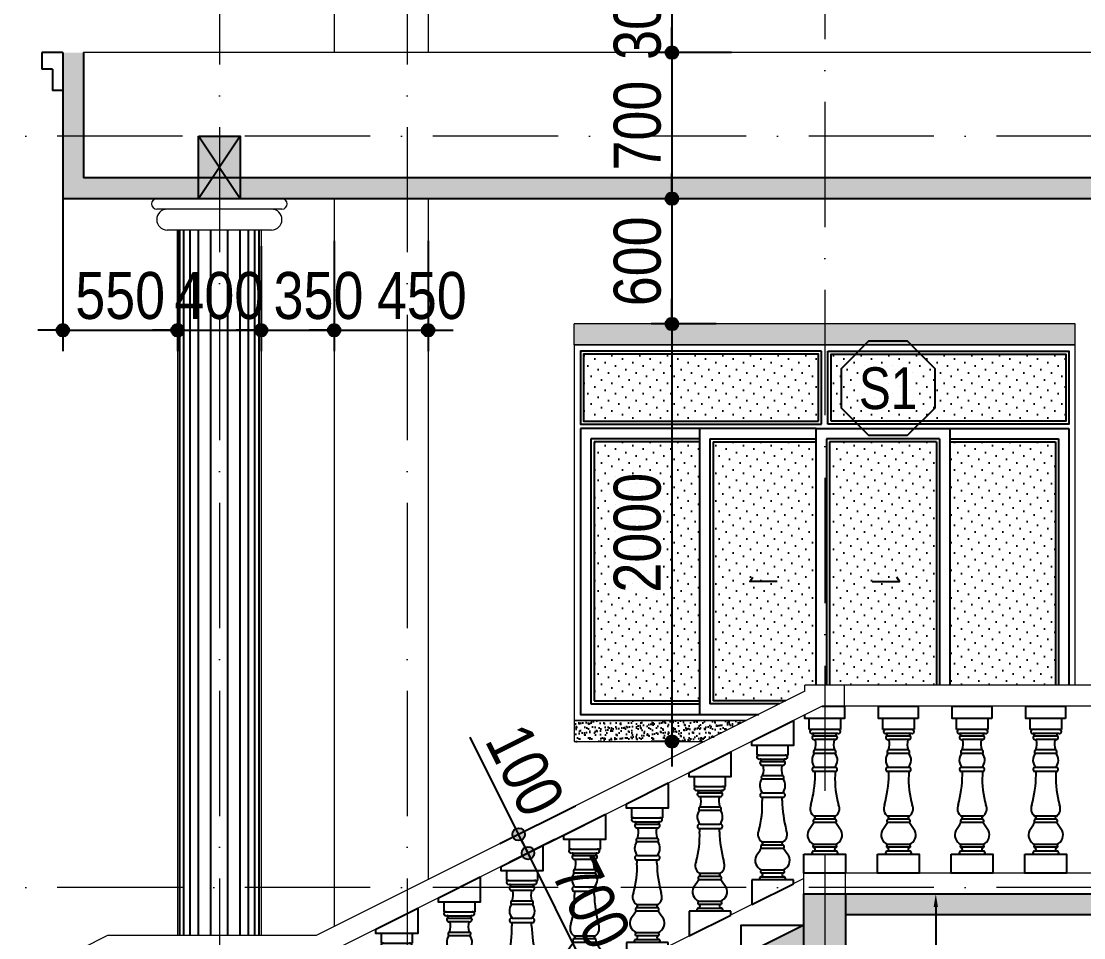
# Model space of a CAD drawing. Extents: x -1107188 to -523840, y 39692 to 514392.
# Drawn here: x -1056454 to -1051364, y 377457 to 381847 of the extents above; entities that cross this region are included whole.
import ezdxf
from ezdxf.enums import TextEntityAlignment as Align

# ---------------------------------------------------------------- set-up
doc = ezdxf.new("R2010")
doc.units = 0
doc.linetypes.add('ACAD_ISO10W100', pattern=[18, 12, -3, 0, -3])
doc.layers.get('DEFPOINTS').update_dxf_attribs({"linetype": 'CONTINUOUS'})
for name, color, linetype, lineweight in [('00-DAM-SAP', 6, 'CONTINUOUS', 30), ('NET-THAY', 2, 'CONTINUOUS', 13), ('TRUC', 24, 'CONTINUOUS', 0)]:
    doc.layers.add(name, color=color, linetype=linetype, lineweight=lineweight)
for name, color, linetype in [('DIM', 1, 'CONTINUOUS'), ('DOOR', 20, 'CONTINUOUS'), ('HACTH', 8, 'CONTINUOUS'), ('HATCH', 8, 'CONTINUOUS'), ('KINH 1', 142, 'CONTINUOUS'), ('TAGS', 60, 'CONTINUOUS'), ('TUONG', 131, 'CONTINUOUS')]:
    doc.layers.add(name, color=color, linetype=linetype)
doc.styles.add('HEL-CONDENSE', font='')
doc.styles.add('KICHTHUOC', font='', dxfattribs={"width": 0.8})
doc.styles.add('VNI-HELVE-CONDENSEN', font='')
doc.styles.get('HEL-CONDENSE').set_extended_font_data('VNI-Helve-Condense')
doc.styles.get('KICHTHUOC').set_extended_font_data('VNI-Helve-Condense')
doc.styles.get('VNI-HELVE-CONDENSEN').set_extended_font_data('VNI-Helve-Condense')
doc.dimstyles.new('D100', dxfattribs={"dimtxt": 225, "dimasz": 1.2, "dimexe": 100, "dimexo": 0, "dimgap": 50, "dimtad": 1, "dimdec": 0, "dimzin": 13, "dimdsep": 46, "dimtxsty": 'HEL-CONDENSE', "dimblk": 'D50', "dimcen": 0, "dimclrd": 1, "dimclre": 1, "dimclrt": 7, "dimadec": 0, "dimazin": 0, "dimtfac": 1, "dimtdec": 0, "dimtmove": 0, "dimatfit": 3, "dimldrblk": 'D50', "dimfxl": 1, "dimtolj": 1, "dimtzin": 13, "dimarcsym": 0})
doc.dimstyles.new('DIM 25', dxfattribs={"dimtxt": 2.5, "dimasz": 2.5, "dimexe": 1.25, "dimexo": 0.625, "dimtad": 1, "dimdec": 0, "dimtxsty": 'KICHTHUOC', "dimcen": 2.5, "dimclrd": 1, "dimclre": 1, "dimclrt": 2, "dimadec": 0, "dimazin": 0, "dimtfac": 1, "dimtdec": 0, "dimtix": 1, "dimtmove": 0, "dimatfit": 3, "dimfxl": 6, "dimfxlon": 1, "dimarcsym": 0})
pattern_1 = [(37.5, (-2381730.1, 169278.3), (-1.2000235, 36.7059928), [0, -28.956, 0, -32.385, 0, -30.95625]), (7.5, (-2381730.1, 169278.3), (33.7142462, 53.7618825), [0, -15.621, 0, -26.0985, 0, -10.00125]), (327.5, (-2381753.53, 169278.3), (59.3244278, 0.10778885), [0, -9.525, 0, -34.29, 0, -44.7675]), (317.5, (-2381753.53, 169278.3), (57.266734, 16.7196992), [0, -4.7625, 0, -22.479, 0, -25.7175])]

# ---------------------------------------------------------------- blocks, each defined once
blk = doc.blocks.new('A$C08941D2B')
at = {"layer": 'HATCH', "ltscale": 100}
for p, q in [((247.5, 635.4), (247.5, 589.7)), ((397.5, 589.7), (397.5, 635.4)), ((247.5, 589.7), (258.4, 589.7)), ((382.8, 589.7), (397.5, 589.7)), ((269.8, 388.3), (269.8, 388.3)), ((269.8, 388.3), (269.8, 388.3)), ((273, 388.3), (273, 372.3)), ((368.1, 372.3), (368.1, 388.3)), ((375.1, 388.3), (375.1, 388.3)), ((269.4, 36.4), (269.4, 39.9)), ((374.5, 36.4), (374.5, 39.9))]:
    blk.add_line(p, q, dxfattribs=at)
at = {"layer": 'HATCH'}
for p, q in [((258.4, 589.7), (382, 589.7)), ((260.1, 570.7), (382.3, 570.7)), ((264, 558.6), (380.9, 558.6)), ((269.3, 542.1), (367.9, 542.1)), ((271.9, 476), (373, 476)), ((275.1, 492.2), (369.8, 492.2)), ((275.2, 408.6), (369.7, 408.6)), ((269.8, 388.3), (375.1, 388.3)), ((368.1, 372.3), (368.1, 372.3)), ((270.2, 174.4), (373.7, 174.4)), ((270.2, 160.6), (373.7, 160.6)), ((268.6, 144.4), (375.3, 144.4)), ((268.2, 25.8), (265.9, 25.8)), ((265.9, 6.8), (268.2, 6.8)), ((268.2, 25.8), (375.7, 25.8)), ((268.2, 6.8), (375.7, 6.8)), ((269.4, 39.9), (374.5, 39.9)), ((375.7, 25.8), (378, 25.8)), ((378, 6.8), (375.7, 6.8)), ((222.5, -7.2), (222.5, -126.4)), ((422.5, -7.2), (222.5, -7.2)), ((222.5, -126.4), (422.5, -26.4)), ((261.2, -7.2), (261.2, -3.7)), ((382.7, -6.4), (382.7, -3.7)), ((422.5, -26.4), (422.5, -7.2))]:
    blk.add_line(p, q, dxfattribs=at)
for points in [[(422.5, 756.2), (422.5, 635.4), (222.5, 635.4), (222.5, 635.4), (222.5, 656.2)], [(222.5, 656.2), (422.5, 756.2)]]:
    blk.add_lwpolyline(points, dxfattribs=at)
at = {"layer": 'HATCH', "ltscale": 100}
for centre, radius, start, end in [((256.9, 580.2), 9.61, 81.0406, 278.9594), ((263.1, 564.7), 6.11, 279.0074, 98.571), ((381.9, 564.7), 6.11, 81.429, 260.9926), ((384.3, 580.2), 9.61, 261.0406, 98.9594), ((273.1, 552.4), 11, 145.745, 290.5576), ((200.8, 520), 79.3, 339.466, 16.1565), ((444.1, 520), 79.3, 163.8435, 200.534), ((371.8, 552.4), 11, 249.4424, 34.255), ((315.3, 444.3), 53.7, 143.8562, 221.7246), ((277.7, 483.2), 9.34, 106.5212, 231.3803), ((367.2, 483.2), 9.34, 308.6197, 73.4788), ((328.5, 444), 54.8, 320.1915, 35.7374), ((272.8, 398.3), 10.5, 76.6174, 253.4511), ((372.1, 398.3), 10.5, 286.5489, 103.3826), ((-174.5, 351.6), 448, 344.1763, 2.6502), ((1019.5, 391.7), 651.6, 181.7044, 194.4187), ((295.8, 210.4), 43.7, 154.1526, 235.6868), ((349.1, 210.4), 43.7, 304.3132, 25.8474), ((277.6, 151.7), 11.6, 129.8623, 218.7004), ((269.3, 167.5), 6.96, 277.5837, 82.4163), ((374.6, 167.5), 6.96, 97.5837, 262.4163), ((366.3, 151.7), 11.6, 321.2996, 50.1377), ((288.8, 85.8), 49.9, 154.7328, 247.0863), ((-183.7, 419.1), 529.2, 323.871, 328.7313), ((355.1, 85.8), 49.9, 292.9137, 25.2672), ((827.6, 419.1), 529.2, 211.2687, 216.129), ((270.9, 30), 6.52, 103.4923, 219.7811), ((373, 30), 6.52, 320.2189, 76.5077)]:
    blk.add_arc(centre, radius, start, end, dxfattribs=at)
at = {"layer": 'HATCH'}
for centre, radius, start, end in [((267.1, 0), 6.92, 99.626, 212.1586), ((265.2, 16.3), 9.96, 287.2612, 72.7388), ((378.7, 16.3), 9.96, 107.2612, 252.7388), ((376.9, 0), 6.92, 327.8414, 80.374)]:
    blk.add_arc(centre, radius, start, end, dxfattribs=at)
blk = doc.blocks.new('A$C316E34DD')
at = {"layer": 'HATCH', "ltscale": 100}
for p, q in [((-1700, -1131), (-1700, -600)), ((-200, -600), (-200, -1131)), ((-1553, -1131), (-1700, -1131)), ((-326, -1321), (-1548, -1321)), ((-310, -1131), (-1545, -1131)), ((-366, -1442), (-1534, -1442)), ((-200, -1131), (-310, -1131)), ((-418, -1607), (-1405, -1607)), ((-445, -2268), (-1455, -2268)), ((-476, -2106), (-1424, -2106)), ((-1477, -3145), (-1477, -3145)), ((-1407, -3305), (-1407, -3145)), ((-456, -3145), (-456, -3305)), ((-423, -3145), (-423, -3145)), ((-423, -3145), (-423, -3145)), ((-1950, -7509), (-1950, -7100)), ((-1950, -7100), (50, -7100)), ((-1553, -7092), (-1553, -7065)), ((-1483, -6769), (-1506, -6769)), ((-1506, -6960), (-1483, -6960)), ((-407, -6769), (-1483, -6769)), ((-408, -6960), (-1483, -6960)), ((-1471, -6664), (-1471, -6629)), ((-419, -6629), (-1471, -6629)), ((-419, -6664), (-419, -6629)), ((-407, -6769), (-384, -6769)), ((-384, -6960), (-407, -6960)), ((-337, -7100), (-337, -7065)), ((50, -7100), (50, -8000))]:
    blk.add_line(p, q, dxfattribs=at)
at = {"layer": 'HATCH'}
for p, q in [((-477, -2942), (-1423, -2942)), ((-423, -3145), (-1477, -3145)), ((-1407, -3305), (-1407, -3305)), ((-411, -5584), (-1479, -5584)), ((-428, -5284), (-1462, -5284)), ((-428, -5422), (-1462, -5422))]:
    blk.add_line(p, q, dxfattribs=at)
at = {"layer": 'HATCH', "ltscale": 100}
for points in [[(0, -600), (-1900, -600), (-1900, 0), (0, 0)], [(-1950, -7100), (50, -7100), (50, -8000), (-1950, -8000)]]:
    blk.add_lwpolyline(points, close=True, dxfattribs=at)
for centre, radius, start, end in [((-1568, -1226), 96.1, 81.0406, 278.9594), ((-1443, -1504), 110, 145.745, 290.5576), ((-1544, -1381), 61.1, 279.0074, 98.571), ((-457, -1504), 110, 249.4424, 34.255), ((-356, -1381), 61.1, 81.429, 260.9926), ((-295, -1226), 96.1, 261.0406, 98.9594), ((-2166, -1828), 793, 339.466, 16.1565), ((266, -1828), 793, 163.8435, 200.534), ((-1011, -2588), 548, 144.2626, 219.8085), ((-1397, -2195), 93.4, 106.5212, 231.3803), ((-878, -2585), 537, 318.2754, 36.1438), ((-503, -2195), 93.4, 308.6197, 73.4788), ((-1447, -3044), 105, 76.6174, 253.4511), ((-453, -3044), 105, 286.5489, 103.3826), ((-7920, -3111), 6516, 345.5813, 358.2956), ((4019, -3512), 4480, 177.3498, 195.8237), ((-1216, -4924), 437, 154.1526, 235.6868), ((-684, -4924), 437, 304.3132, 25.8474), ((-6002, -2837), 5292, 323.871, 328.7313), ((-1388, -5511), 116, 129.8623, 218.7004), ((-1472, -5353), 69.6, 277.5837, 82.4163), ((-418, -5353), 69.6, 97.5837, 262.4163), ((-502, -5511), 116, 321.2996, 50.1377), ((4112, -2837), 5292, 211.2687, 216.129), ((-1276, -6170), 499, 154.7328, 247.0863), ((-614, -6170), 499, 292.9137, 25.2672), ((-1494, -7028), 69.2, 99.626, 212.1586), ((-1455, -6728), 65.2, 103.4923, 219.7811), ((-1512, -6865), 99.6, 287.2612, 72.7388), ((-378, -6865), 99.6, 107.2612, 252.7388), ((-435, -6728), 65.2, 320.2189, 76.5077), ((-396, -7028), 69.2, 327.8414, 80.374)]:
    blk.add_arc(centre, radius, start, end, dxfattribs=at)
blk = doc.blocks.new('KH-CUADI')
at = {"layer": 'TAGS'}
blk.add_lwpolyline([(-124.3, 300), (-300, 124.3), (-300, -124.3), (-124.3, -300), (124.3, -300), (300, -124.3), (300, 124.3), (124.3, 300)], close=True, dxfattribs=at)
at = {"layer": 'TAGS', "style": 'VNI-HELVE-CONDENSEN'}
blk.add_attdef('D', text='', height=300, dxfattribs=at).set_placement((0, 0), align=Align.MIDDLE)
blk = doc.blocks.new('D50')
at = {"layer": 'DIM'}
blk.add_hatch(color=256, dxfattribs=at).paths.add_polyline_path([(25, 0, 1), (-25, 0, 1)])
blk.add_line((25, 0), (100, 0), dxfattribs=at)
blk.add_circle((0, 0), 25, dxfattribs=at)
blk = doc.blocks.new('*D1161')
at = {"layer": 'DEFPOINTS', "color": 0, "linetype": 'Continuous', "transparency": 16777216}
for p in [(-1053051, 381997.3), (-1053336.9, 381697.3), (-1053051, 381697.3)]:
    blk.add_point(p, dxfattribs=at)
at = {"layer": 'DIM', "color": 1, "linetype": 'Continuous', "lineweight": -2, "transparency": 16777216}
for p, q in [((-1053051, 381997.3), (-1053436.9, 381997.3)), ((-1053336.9, 381996.1), (-1053336.9, 381698.5)), ((-1053051, 381697.3), (-1053436.9, 381697.3))]:
    blk.add_line(p, q, dxfattribs=at)
at = {"layer": 'DIM', "color": 1, "linetype": 'Continuous', "lineweight": -2, "transparency": 16777216, "xscale": 1.199999999999999, "yscale": 1.199999999999999, "zscale": 1.199999999999999}
for p, rotation in [((-1053336.9, 381997.3), 90), ((-1053336.9, 381697.3), 270)]:
    blk.add_blockref('D50', p, dxfattribs=dict(at, rotation=rotation))
at = {"layer": 'DIM', "color": 7, "linetype": 'Continuous', "transparency": 16777216, "insert": (-1053501.8, 381877.3), "char_height": 225, "attachment_point": 5, "rotation": 90, "style": 'HEL-CONDENSE'}
blk.add_mtext('\\A1;300', dxfattribs=at)
blk = doc.blocks.new('*D1093')
at = {"layer": 'DEFPOINTS', "color": 0, "linetype": 'Continuous', "transparency": 16777216}
for p in [(-1053051, 381697.3), (-1053336.9, 380997.3), (-1053051, 380997.3)]:
    blk.add_point(p, dxfattribs=at)
at = {"layer": 'DIM', "color": 1, "linetype": 'Continuous', "lineweight": -2, "transparency": 16777216}
for p, q in [((-1053051, 381697.3), (-1053436.9, 381697.3)), ((-1053336.9, 381696.1), (-1053336.9, 380998.5)), ((-1053051, 380997.3), (-1053436.9, 380997.3))]:
    blk.add_line(p, q, dxfattribs=at)
at = {"layer": 'DIM', "color": 1, "linetype": 'Continuous', "lineweight": -2, "transparency": 16777216, "xscale": 1.199999999999999, "yscale": 1.199999999999999, "zscale": 1.199999999999999}
for p, rotation in [((-1053336.9, 381697.3), 90), ((-1053336.9, 380997.3), 270)]:
    blk.add_blockref('D50', p, dxfattribs=dict(at, rotation=rotation))
at = {"layer": 'DIM', "color": 7, "linetype": 'Continuous', "transparency": 16777216, "insert": (-1053501.8, 381347.3), "char_height": 225, "attachment_point": 5, "rotation": 90, "style": 'HEL-CONDENSE'}
blk.add_mtext('\\A1;700', dxfattribs=at)
blk = doc.blocks.new('*D1094')
at = {"layer": 'DEFPOINTS', "color": 0, "linetype": 'Continuous', "transparency": 16777216}
for p in [(-1053051, 380997.3), (-1053336.9, 380397.3), (-1053125.2, 380397.3)]:
    blk.add_point(p, dxfattribs=at)
at = {"layer": 'DIM', "color": 1, "linetype": 'Continuous', "lineweight": -2, "transparency": 16777216}
for p, q in [((-1053051, 380997.3), (-1053436.9, 380997.3)), ((-1053336.9, 380996.1), (-1053336.9, 380398.5)), ((-1053125.2, 380397.3), (-1053436.9, 380397.3))]:
    blk.add_line(p, q, dxfattribs=at)
at = {"layer": 'DIM', "color": 1, "linetype": 'Continuous', "lineweight": -2, "transparency": 16777216, "xscale": 1.199999999999999, "yscale": 1.199999999999999, "zscale": 1.199999999999999}
for p, rotation in [((-1053336.9, 380997.3), 90), ((-1053336.9, 380397.3), 270)]:
    blk.add_blockref('D50', p, dxfattribs=dict(at, rotation=rotation))
at = {"layer": 'DIM', "color": 7, "linetype": 'Continuous', "transparency": 16777216, "insert": (-1053501.8, 380697.3), "char_height": 225, "attachment_point": 5, "rotation": 90, "style": 'HEL-CONDENSE'}
blk.add_mtext('\\A1;600', dxfattribs=at)
blk = doc.blocks.new('*D1095')
at = {"layer": 'DEFPOINTS', "color": 0, "linetype": 'Continuous', "transparency": 16777216}
for p in [(-1053125.2, 380397.3), (-1053336.9, 378397.3), (-1053270, 378397.3)]:
    blk.add_point(p, dxfattribs=at)
at = {"layer": 'DIM', "color": 1, "linetype": 'Continuous', "lineweight": -2, "transparency": 16777216}
for p, q in [((-1053125.2, 380397.3), (-1053436.9, 380397.3)), ((-1053336.9, 380396.1), (-1053336.9, 378398.5)), ((-1053270, 378397.3), (-1053436.9, 378397.3))]:
    blk.add_line(p, q, dxfattribs=at)
at = {"layer": 'DIM', "color": 1, "linetype": 'Continuous', "lineweight": -2, "transparency": 16777216, "xscale": 1.199999999999999, "yscale": 1.199999999999999, "zscale": 1.199999999999999}
for p, rotation in [((-1053336.9, 380397.3), 90), ((-1053336.9, 378397.3), 270)]:
    blk.add_blockref('D50', p, dxfattribs=dict(at, rotation=rotation))
at = {"layer": 'DIM', "color": 7, "linetype": 'Continuous', "transparency": 16777216, "insert": (-1053501.8, 379397.3), "char_height": 225, "attachment_point": 5, "rotation": 90, "style": 'HEL-CONDENSE'}
blk.add_mtext('\\A1;2000', dxfattribs=at)
blk = doc.blocks.new('*D1258')
at = {"layer": 'DEFPOINTS', "color": 0, "linetype": 'Continuous', "transparency": 16777216}
for p in [(-1056254.9, 380997.3), (-1055704.9, 380847.3), (-1055704.9, 380367.3)]:
    blk.add_point(p, dxfattribs=at)
at = {"layer": 'DIM', "color": 1, "linetype": 'Continuous', "lineweight": -2, "transparency": 16777216}
for p, q in [((-1056254.9, 380997.3), (-1056254.9, 380267.3)), ((-1055704.9, 380847.3), (-1055704.9, 380267.3)), ((-1056253.7, 380367.3), (-1055706.1, 380367.3))]:
    blk.add_line(p, q, dxfattribs=at)
at = {"layer": 'DIM', "color": 1, "linetype": 'Continuous', "lineweight": -2, "transparency": 16777216, "xscale": 1.199999999999999, "yscale": 1.199999999999999, "zscale": 1.199999999999999, "rotation": 180}
blk.add_blockref('D50', (-1056254.9, 380367.3), dxfattribs=at)
at = {"layer": 'DIM', "color": 1, "linetype": 'Continuous', "lineweight": -2, "transparency": 16777216, "xscale": 1.199999999999999, "yscale": 1.199999999999999, "zscale": 1.199999999999999}
blk.add_blockref('D50', (-1055704.9, 380367.3), dxfattribs=at)
at = {"layer": 'DIM', "color": 7, "linetype": 'Continuous', "transparency": 16777216, "insert": (-1055979.9, 380532.2), "char_height": 225, "attachment_point": 5, "style": 'HEL-CONDENSE'}
blk.add_mtext('\\A1;550', dxfattribs=at)
blk = doc.blocks.new('*D1318')
at = {"layer": 'DEFPOINTS', "color": 0, "linetype": 'Continuous', "transparency": 16777216}
for p in [(-1055704.9, 380770), (-1055304.9, 380770), (-1055304.9, 380367.3)]:
    blk.add_point(p, dxfattribs=at)
at = {"layer": 'DIM', "color": 1, "linetype": 'Continuous', "lineweight": -2, "transparency": 16777216}
for p, q in [((-1055704.9, 380770), (-1055704.9, 380267.3)), ((-1055304.9, 380770), (-1055304.9, 380267.3)), ((-1055703.7, 380367.3), (-1055306.1, 380367.3))]:
    blk.add_line(p, q, dxfattribs=at)
at = {"layer": 'DIM', "color": 1, "linetype": 'Continuous', "lineweight": -2, "transparency": 16777216, "xscale": 1.199999999999999, "yscale": 1.199999999999999, "zscale": 1.199999999999999, "rotation": 180}
blk.add_blockref('D50', (-1055704.9, 380367.3), dxfattribs=at)
at = {"layer": 'DIM', "color": 1, "linetype": 'Continuous', "lineweight": -2, "transparency": 16777216, "xscale": 1.199999999999999, "yscale": 1.199999999999999, "zscale": 1.199999999999999}
blk.add_blockref('D50', (-1055304.9, 380367.3), dxfattribs=at)
at = {"layer": 'DIM', "color": 7, "linetype": 'Continuous', "transparency": 16777216, "insert": (-1055504.9, 380532.2), "char_height": 225, "attachment_point": 5, "style": 'HEL-CONDENSE'}
blk.add_mtext('\\A1;400', dxfattribs=at)
blk = doc.blocks.new('*D1319')
at = {"layer": 'DEFPOINTS', "color": 0, "linetype": 'Continuous', "transparency": 16777216}
for p in [(-1055304.9, 380770), (-1054954.9, 380770), (-1054954.9, 380367.3)]:
    blk.add_point(p, dxfattribs=at)
at = {"layer": 'DIM', "color": 1, "linetype": 'Continuous', "lineweight": -2, "transparency": 16777216}
for p, q in [((-1055304.9, 380770), (-1055304.9, 380267.3)), ((-1054954.9, 380770), (-1054954.9, 380267.3)), ((-1055303.7, 380367.3), (-1054956.1, 380367.3))]:
    blk.add_line(p, q, dxfattribs=at)
at = {"layer": 'DIM', "color": 1, "linetype": 'Continuous', "lineweight": -2, "transparency": 16777216, "xscale": 1.199999999999999, "yscale": 1.199999999999999, "zscale": 1.199999999999999, "rotation": 180}
blk.add_blockref('D50', (-1055304.9, 380367.3), dxfattribs=at)
at = {"layer": 'DIM', "color": 1, "linetype": 'Continuous', "lineweight": -2, "transparency": 16777216, "xscale": 1.199999999999999, "yscale": 1.199999999999999, "zscale": 1.199999999999999}
blk.add_blockref('D50', (-1054954.9, 380367.3), dxfattribs=at)
at = {"layer": 'DIM', "color": 7, "linetype": 'Continuous', "transparency": 16777216, "insert": (-1055029.9, 380532.2), "char_height": 225, "attachment_point": 5, "style": 'HEL-CONDENSE'}
blk.add_mtext('\\A1;350', dxfattribs=at)
blk = doc.blocks.new('*D1320')
at = {"layer": 'DEFPOINTS', "color": 0, "linetype": 'Continuous', "transparency": 16777216}
for p in [(-1054954.9, 380795.5), (-1054504.9, 380795.5), (-1054504.9, 380367.3)]:
    blk.add_point(p, dxfattribs=at)
at = {"layer": 'DIM', "color": 1, "linetype": 'Continuous', "lineweight": -2, "transparency": 16777216}
for p, q in [((-1054954.9, 380795.5), (-1054954.9, 380267.3)), ((-1054504.9, 380795.5), (-1054504.9, 380267.3)), ((-1054953.7, 380367.3), (-1054506.1, 380367.3))]:
    blk.add_line(p, q, dxfattribs=at)
at = {"layer": 'DIM', "color": 1, "linetype": 'Continuous', "lineweight": -2, "transparency": 16777216, "xscale": 1.199999999999999, "yscale": 1.199999999999999, "zscale": 1.199999999999999, "rotation": 180}
blk.add_blockref('D50', (-1054954.9, 380367.3), dxfattribs=at)
at = {"layer": 'DIM', "color": 1, "linetype": 'Continuous', "lineweight": -2, "transparency": 16777216, "xscale": 1.199999999999999, "yscale": 1.199999999999999, "zscale": 1.199999999999999}
blk.add_blockref('D50', (-1054504.9, 380367.3), dxfattribs=at)
at = {"layer": 'DIM', "color": 7, "linetype": 'Continuous', "transparency": 16777216, "insert": (-1054534.9, 380532.2), "char_height": 225, "attachment_point": 5, "style": 'HEL-CONDENSE'}
blk.add_mtext('\\A1;450', dxfattribs=at)
blk = doc.blocks.new('*D1336')
at = {"layer": 'DEFPOINTS', "color": 0, "transparency": 16777216}
for p in [(-1053897.5, 377927.3), (-1054026.3, 377862.8), (-1053584.4, 377301.2)]:
    blk.add_point(p, dxfattribs=at)
at = {"layer": 'DIM', "color": 1, "lineweight": -2, "transparency": 16777216}
for p, q in [((-1053897.5, 377927.3), (-1054115.8, 377818.1)), ((-1053713.8, 377237.8), (-1054025.8, 377861.8)), ((-1053584.4, 377301.2), (-1053802.7, 377192))]:
    blk.add_line(p, q, dxfattribs=at)
at = {"layer": 'DIM', "color": 1, "lineweight": -2, "transparency": 16777216, "xscale": 1.199999999999999, "yscale": 1.199999999999999, "zscale": 1.199999999999999}
for p, rotation in [((-1054026.3, 377862.8), 116.5650511770588), ((-1053713.3, 377236.7), 296.5650511770588)]:
    blk.add_blockref('D50', p, dxfattribs=dict(at, rotation=rotation))
at = {"layer": 'DIM', "color": 7, "transparency": 16777216, "insert": (-1053722.3, 377623.5), "char_height": 225, "attachment_point": 5, "rotation": 296.5651, "style": 'HEL-CONDENSE'}
blk.add_mtext('\\A1;700', dxfattribs=at)
blk = doc.blocks.new('*D1337')
at = {"layer": 'DEFPOINTS', "color": 0, "transparency": 16777216}
for p in [(-1053799.6, 378088), (-1053754.9, 377998.6), (-1054071.1, 377952.3)]:
    blk.add_point(p, dxfattribs=at)
at = {"layer": 'DIM', "color": 1, "lineweight": -2, "transparency": 16777216}
for p, q in [((-1054071.6, 377953.3), (-1054303.9, 378417.9)), ((-1053799.6, 378088), (-1054160.5, 377907.6)), ((-1053754.9, 377998.6), (-1054115.8, 377818.1)), ((-1054026.3, 377862.8), (-1054071.1, 377952.3)), ((-1054025.8, 377861.8), (-1054025.3, 377860.7))]:
    blk.add_line(p, q, dxfattribs=at)
at = {"layer": 'DIM', "color": 1, "lineweight": -2, "transparency": 16777216, "xscale": 1.199999999999999, "yscale": 1.199999999999999, "zscale": 1.199999999999999}
for p, rotation in [((-1054071.1, 377952.3), 296.565051177078), ((-1054026.3, 377862.8), 116.565051177078)]:
    blk.add_blockref('D50', p, dxfattribs=dict(at, rotation=rotation))
at = {"layer": 'DIM', "color": 7, "transparency": 16777216, "insert": (-1054040.5, 378259.9), "char_height": 225, "attachment_point": 5, "rotation": 296.5651, "style": 'HEL-CONDENSE'}
blk.add_mtext('\\A1;100', dxfattribs=at)
blk = doc.blocks.new('*D1349')
at = {"layer": '00-DAM-SAP', "color": 1, "lineweight": -2, "transparency": 16777216}
for p, q in [((-1052223, 377667.3), (-1052041.8, 377667.3)), ((-1052073, 377604.8), (-1052073, 376529.8)), ((-1052223, 376467.3), (-1052041.8, 376467.3))]:
    blk.add_line(p, q, dxfattribs=at)
at = {"layer": '00-DAM-SAP', "color": 1, "transparency": 16777216}
for points in [[(-1052083.4, 377604.8), (-1052062.6, 377604.8), (-1052073, 377667.3)], [(-1052083.4, 376529.8), (-1052062.6, 376529.8), (-1052073, 376467.3)]]:
    blk.add_solid(points, dxfattribs=at)
at = {"layer": 'DEFPOINTS', "color": 0, "transparency": 16777216}
for p in [(-1052345.1, 377667.3), (-1055040.2, 376467.3), (-1052073, 376467.3)]:
    blk.add_point(p, dxfattribs=at)
at = {"layer": '00-DAM-SAP', "color": 2, "transparency": 16777216, "insert": (-1052120.6, 377067.3), "char_height": 62.5, "attachment_point": 5, "rotation": 90, "style": 'KICHTHUOC'}
blk.add_mtext('1200', dxfattribs=at)

msp = doc.modelspace()

# ---------------------------------------------------------------- hatches: boundary and pattern name
at = {"layer": 'HATCH'}
h = msp.add_hatch(dxfattribs=at)
h.set_pattern_fill('AR-SAND', color=256, scale=0.75, style=0)
h.set_pattern_definition(pattern_1)
h.paths.add_polyline_path([(-1052604.891, 380397.327), (-1053804.891, 380397.327), (-1053804.891, 380297.327), (-1052604.891, 380297.327)])
h.paths.add_polyline_path([(-1051404.891, 380397.327), (-1052604.891, 380397.327), (-1052604.891, 380297.327), (-1051404.891, 380297.327)])
h = msp.add_hatch(dxfattribs=at)
h.set_pattern_fill('AR-SAND', color=256, scale=0.75, style=0)
h.set_pattern_definition(pattern_1)
h.paths.add_polyline_path([(-1053180.954, 378397.327), (-1052980.954, 378497.327), (-1053804.886, 378497.327), (-1053804.886, 378397.327)])
at = {"layer": 'KINH 1'}
h = msp.add_hatch(dxfattribs=at)
h.set_pattern_fill('DOTS', color=256, scale=750, angle=45, style=0)
h.set_pattern_definition([(45, (-2122007.13, 738981.23), (-16.5728152, 49.7184456), [0, -46.875])])
h.paths.add_polyline_path([(-1051449.886, 380252.327), (-1052574.886, 380252.327), (-1052574.886, 379932.327), (-1051449.886, 379932.327)])
h.paths.add_polyline_path([(-1052634.886, 380252.327), (-1053759.886, 380252.327), (-1053759.886, 379932.327), (-1052634.886, 379932.327)])
h.paths.add_polyline_path([(-1053204.886, 379832.327), (-1053709.886, 379832.327), (-1053709.886, 378592.327), (-1053204.886, 378592.327)])
h.paths.add_polyline_path([(-1052646.458, 379832.327), (-1053139.886, 379832.327), (-1053139.886, 378592.327), (-1052790.954, 378592.327), (-1052699.885, 378637.862), (-1052699.885, 378667.327), (-1052646.458, 378667.327)])
h.paths.add_polyline_path([(-1052069.886, 379832.327), (-1052581.458, 379832.327), (-1052581.458, 378667.327), (-1052069.886, 378667.327)])
h.paths.add_polyline_path([(-1051499.886, 379832.327), (-1052004.886, 379832.327), (-1052004.886, 378667.327), (-1051499.886, 378667.327)])
at = {"layer": 'TUONG'}
h = msp.add_hatch(color=4, dxfattribs=at)
h.paths.add_polyline_path([(-1050704.886, 381097.327), (-1052604.886, 381097.327), (-1052604.886, 380997.327), (-1050704.886, 380997.327)])
h.paths.add_polyline_path([(-1052604.886, 381097.327), (-1054604.886, 381097.327), (-1054604.886, 380997.327), (-1052604.886, 380997.327)])
h.paths.add_polyline_path([(-1054604.886, 381097.327), (-1055504.886, 381097.327), (-1055504.886, 380997.327), (-1054604.886, 380997.327)])
h.paths.add_polyline_path([(-1055504.886, 381097.327), (-1056154.886, 381097.327), (-1056154.886, 381197.327), (-1056254.886, 381197.327), (-1056254.886, 380997.327), (-1055504.886, 380997.327)])
h.paths.add_polyline_path([(-1056154.886, 381297.327), (-1056254.886, 381297.327), (-1056254.886, 381197.327), (-1056154.886, 381197.327)])
h.paths.add_polyline_path([(-1056154.886, 381697.327), (-1056254.886, 381697.327), (-1056254.886, 381297.327), (-1056154.886, 381297.327)])
h = msp.add_hatch(color=4, dxfattribs=at)
h.paths.add_polyline_path([(-1052704.886, 377347.327), (-1052604.886, 377347.327), (-1052604.886, 377667.327), (-1052704.886, 377667.327)])
h.paths.add_polyline_path([(-1054604.886, 376455.524), (-1052821.279, 377347.327), (-1052704.886, 377347.327), (-1052704.886, 377517.327), (-1054604.886, 376567.327)])
h = msp.add_hatch(color=4, dxfattribs=at)
h.paths.add_polyline_path([(-1050704.886, 377667.327), (-1052504.886, 377667.327), (-1052504.886, 377567.327), (-1050704.886, 377567.327)])
h.paths.add_polyline_path([(-1052604.886, 377347.327), (-1052504.886, 377347.327), (-1052504.886, 377667.327), (-1052604.886, 377667.327)])

# ---------------------------------------------------------------- linework, layer by layer
at = {"layer": 'DOOR'}
for p, q in [((-1052619.886, 379917.327), (-1052619.886, 380267.327)), ((-1052589.886, 379917.327), (-1052589.886, 380267.327)), ((-1052646.458, 379897.327), (-1053774.886, 379897.327)), ((-1053204.886, 379897.327), (-1053204.886, 378527.327)), ((-1052646.458, 379897.327), (-1051434.886, 379897.327)), ((-1052004.886, 379897.327), (-1052004.886, 378667.327)), ((-1053204.886, 379847.327), (-1053724.886, 379847.327)), ((-1053724.886, 379847.327), (-1053724.886, 378577.327)), ((-1053154.886, 379847.327), (-1053154.886, 378577.327)), ((-1053154.886, 379847.327), (-1052646.458, 379847.327)), ((-1052054.886, 379847.327), (-1052596.458, 379847.327)), ((-1052596.458, 379847.327), (-1052596.458, 378667.327)), ((-1052054.886, 379847.327), (-1052054.886, 378667.327)), ((-1052004.886, 379847.327), (-1051484.886, 379847.327)), ((-1051484.886, 379847.327), (-1051484.886, 378667.327)), ((-1053724.886, 378577.327), (-1053204.886, 378577.327)), ((-1052820.954, 378577.327), (-1053154.886, 378577.327))]:
    msp.add_line(p, q, dxfattribs=at)
at = {"layer": 'DOOR', "color": 8}
for p, q in [((-1053204.886, 379832.327), (-1053709.886, 379832.327)), ((-1053709.886, 379832.327), (-1053709.886, 378592.327)), ((-1053139.886, 379832.327), (-1053139.886, 378592.327)), ((-1053139.886, 379832.327), (-1052646.458, 379832.327)), ((-1052069.886, 379832.327), (-1052581.458, 379832.327)), ((-1052581.458, 379832.327), (-1052581.458, 378667.327)), ((-1052069.886, 379832.327), (-1052069.886, 378667.327)), ((-1052004.886, 379832.327), (-1051499.886, 379832.327)), ((-1051499.886, 379832.327), (-1051499.886, 378667.327)), ((-1053709.886, 378592.327), (-1053204.886, 378592.327)), ((-1052790.954, 378592.327), (-1053139.886, 378592.327))]:
    msp.add_line(p, q, dxfattribs=at)
at = {"layer": 'DOOR'}
for points in [[(-1052619.886, 380267.327), (-1053774.886, 380267.327), (-1053774.886, 379917.327), (-1052619.886, 379917.327)], [(-1052589.886, 380267.327), (-1051434.886, 380267.327), (-1051434.886, 379917.327), (-1052589.886, 379917.327)], [(-1053774.886, 379897.327), (-1053774.886, 378527.327), (-1052920.954, 378527.327)], [(-1052646.458, 378667.327), (-1052646.458, 379897.327)], [(-1052646.458, 378667.327), (-1052646.458, 379897.327)], [(-1051434.886, 379897.327), (-1051434.886, 378667.327)], [(-1052832.571, 379163.537), (-1052962.967, 379163.537), (-1052949.677, 379184.264)], [(-1052377.2, 379163.537), (-1052246.805, 379163.537), (-1052260.095, 379184.264)]]:
    msp.add_lwpolyline(points, dxfattribs=at)
at = {"layer": 'DOOR', "color": 8}
for points in [[(-1052634.886, 379932.327), (-1052634.886, 380252.327), (-1053759.886, 380252.327), (-1053759.886, 379932.327), (-1052634.886, 379932.327)], [(-1052574.886, 379932.327), (-1052574.886, 380252.327), (-1051449.886, 380252.327), (-1051449.886, 379932.327), (-1052574.886, 379932.327)]]:
    msp.add_lwpolyline(points, close=True, dxfattribs=at)
at = {"layer": 'HATCH'}
for p, q in [((-1055694.886, 377467.327), (-1055694.886, 380847.327)), ((-1055674.886, 377467.327), (-1055674.886, 380847.327)), ((-1055644.886, 377467.327), (-1055644.886, 380847.327)), ((-1055604.886, 377467.327), (-1055604.886, 380847.327)), ((-1055544.886, 377467.327), (-1055544.886, 380847.327)), ((-1055464.886, 377467.327), (-1055464.886, 380847.327)), ((-1055404.886, 377467.327), (-1055404.886, 380847.327)), ((-1055364.886, 377467.327), (-1055364.886, 380847.327)), ((-1055334.886, 377467.327), (-1055334.886, 380847.327)), ((-1055314.886, 377467.327), (-1055314.886, 380847.327)), ((-1052557.625, 378273.108), (-1052652.147, 378273.108)), ((-1052552.198, 378252.804), (-1052657.574, 378252.804)), ((-1052650.574, 378236.866), (-1052650.574, 378236.866)), ((-1052552.641, 378038.901), (-1052656.13, 378038.901)), ((-1052552.641, 378025.108), (-1052656.13, 378025.108)), ((-1052551.025, 378008.97), (-1052657.746, 378008.97))]:
    msp.add_line(p, q, dxfattribs=at)
at = {"layer": 'HATCH', "ltscale": 100}
for p, q in [((-1052679.886, 378454.21), (-1052679.886, 378507.327)), ((-1052529.886, 378507.327), (-1052529.886, 378454.21)), ((-1052665.196, 378454.21), (-1052679.886, 378454.21)), ((-1052542.53, 378435.252), (-1052664.731, 378435.252)), ((-1052540.837, 378454.21), (-1052664.426, 378454.21)), ((-1052546.443, 378423.159), (-1052663.329, 378423.159)), ((-1052529.886, 378454.21), (-1052540.837, 378454.21)), ((-1052551.682, 378406.636), (-1052650.35, 378406.636)), ((-1052554.341, 378340.493), (-1052655.431, 378340.493)), ((-1052557.515, 378356.748), (-1052652.257, 378356.748)), ((-1052657.574, 378252.804), (-1052657.574, 378252.804)), ((-1052650.574, 378236.866), (-1052650.574, 378252.804)), ((-1052555.459, 378252.804), (-1052555.459, 378236.866)), ((-1052552.198, 378252.804), (-1052552.198, 378252.804)), ((-1052552.198, 378252.804), (-1052552.198, 378252.804)), ((-1052704.886, 377816.476), (-1052704.886, 377857.329)), ((-1052704.886, 377857.329), (-1052504.886, 377857.329)), ((-1052665.148, 377858.102), (-1052665.148, 377860.857)), ((-1052658.175, 377890.384), (-1052660.444, 377890.384)), ((-1052660.444, 377871.368), (-1052658.175, 377871.368)), ((-1052550.596, 377890.384), (-1052658.175, 377890.384)), ((-1052550.643, 377871.368), (-1052658.175, 377871.368)), ((-1052656.955, 377900.895), (-1052656.955, 377904.398)), ((-1052551.816, 377904.398), (-1052656.955, 377904.398)), ((-1052551.816, 377900.895), (-1052551.816, 377904.398)), ((-1052550.596, 377890.384), (-1052548.327, 377890.384)), ((-1052548.327, 377871.368), (-1052550.596, 377871.368)), ((-1052543.624, 377857.329), (-1052543.624, 377860.857)), ((-1052504.886, 377857.329), (-1052504.886, 377767.327))]:
    msp.add_line(p, q, dxfattribs=at)
msp.add_lwpolyline([(-1052617.347, 378567.327), (-1052509.886, 378567.327), (-1052509.886, 378507.327), (-1052699.885, 378507.327), (-1052699.885, 378526.058)], dxfattribs=at)
msp.add_lwpolyline([(-1052704.886, 377857.329), (-1052504.886, 377857.329), (-1052504.886, 377767.327), (-1052704.886, 377767.327)], close=True, dxfattribs=at)
for centre, radius, start, end in [((-1052666.692, 378444.722), 9.605, 81.040631, 278.959369), ((-1052654.22, 378416.955), 11.021, 145.744992, 290.557589), ((-1052664.286, 378429.193), 6.11, 279.007448, 98.571037), ((-1052555.552, 378416.955), 11.021, 249.442411, 34.255008), ((-1052545.486, 378429.193), 6.11, 81.428963, 260.992552), ((-1052539.341, 378444.722), 9.605, 261.040631, 98.959369), ((-1052726.528, 378384.567), 79.31, 339.466044, 16.156511), ((-1052483.244, 378384.567), 79.31, 163.843489, 200.533956), ((-1052610.959, 378308.492), 54.789, 144.262557, 219.808495), ((-1052649.6, 378347.792), 9.342, 106.5212, 231.380323), ((-1052597.687, 378308.833), 53.677, 318.275356, 36.14377), ((-1052560.172, 378347.792), 9.342, 308.619677, 73.4788), ((-1052654.58, 378262.881), 10.513, 76.617422, 253.451061), ((-1052555.192, 378262.881), 10.513, 286.548939, 103.382578), ((-1053301.885, 378256.247), 651.6, 345.581319, 358.295588), ((-1052107.95, 378216.151), 447.989, 177.349759, 195.823706), ((-1052631.52, 378074.961), 43.657, 154.152613, 235.686764), ((-1052578.252, 378074.961), 43.657, 304.313236, 25.847387), ((-1052648.704, 378016.214), 11.586, 129.862327, 218.700417), ((-1052657.049, 378032.005), 6.958, 277.583686, 82.416314), ((-1052551.723, 378032.005), 6.958, 97.583686, 262.416314), ((-1052560.067, 378016.214), 11.586, 321.299583, 50.137673), ((-1052637.534, 377950.344), 49.882, 154.732845, 247.086312), ((-1053110.043, 378283.632), 529.161, 323.871034, 328.731295), ((-1052571.238, 377950.344), 49.882, 292.913688, 25.267155), ((-1052098.729, 378283.632), 529.161, 211.268705, 216.128966), ((-1052659.287, 377864.542), 6.923, 99.626037, 212.158594), ((-1052655.434, 377894.555), 6.519, 103.492344, 219.781058), ((-1052661.129, 377880.876), 9.956, 287.261156, 72.738844), ((-1052547.642, 377880.876), 9.956, 107.261156, 252.738844), ((-1052553.337, 377894.555), 6.519, 320.218942, 76.507656), ((-1052549.485, 377864.542), 6.923, 327.841406, 80.373963)]:
    msp.add_arc(centre, radius, start, end, dxfattribs=at)
at = {"layer": 'NET-THAY'}
for p, q in [((-1054954.886, 384897.327), (-1054954.886, 381697.327)), ((-1054504.886, 384897.327), (-1054504.886, 381697.327)), ((-1054954.886, 380997.327), (-1054954.886, 377510.361)), ((-1054504.886, 380997.327), (-1054504.886, 377735.361)), ((-1055704.886, 380847.327), (-1055704.886, 377467.327)), ((-1055304.886, 380847.327), (-1055304.886, 377467.327)), ((-1053804.891, 380297.327), (-1053804.891, 380397.327)), ((-1051404.886, 380297.327), (-1051404.886, 380397.327)), ((-1053804.886, 380297.327), (-1051404.891, 380297.327)), ((-1051404.886, 378667.327), (-1051404.886, 380297.327)), ((-1052699.885, 378637.862), (-1055040.954, 377467.327)), ((-1050704.886, 378667.327), (-1052699.885, 378667.327)), ((-1052699.885, 378637.862), (-1052699.885, 378667.327)), ((-1052509.886, 378567.327), (-1052509.886, 378667.327)), ((-1052617.347, 378567.327), (-1055017.347, 377367.327)), ((-1052509.886, 378567.327), (-1052617.347, 378567.327)), ((-1053804.886, 378497.327), (-1052980.954, 378497.327)), ((-1053804.886, 378397.327), (-1053180.954, 378397.327)), ((-1050704.886, 377767.327), (-1052704.886, 377767.327)), ((-1052704.886, 377740.934), (-1052704.886, 377767.327)), ((-1052704.886, 377667.328), (-1052704.886, 377767.327)), ((-1052504.886, 377667.327), (-1052504.886, 377767.327)), ((-1052704.886, 377740.934), (-1055052.099, 376567.327)), ((-1056040.954, 377467.327), (-1059104.886, 375935.361)), ((-1055040.954, 377467.327), (-1056040.954, 377467.327))]:
    msp.add_line(p, q, dxfattribs=at)
for points in [[(-1050904.886, 381697.327), (-1056154.886, 381697.327)], [(-1055204.886, 380947.327), (-1055804.886, 380947.327)], [(-1055254.886, 380847.327), (-1055754.886, 380847.327)], [(-1051404.891, 380397.327), (-1053804.891, 380397.327)], [(-1051404.891, 380297.327), (-1053804.891, 380297.327)], [(-1053804.886, 380297.327), (-1053804.886, 378497.327)], [(-1053804.886, 380197.327), (-1053804.886, 378397.327)], [(-1050704.886, 378567.327), (-1052509.886, 378567.327)], [(-1052980.954, 378497.327), (-1053804.886, 378497.327)]]:
    msp.add_lwpolyline(points, dxfattribs=at)
for centre, radius, start, end in [((-1055804.886, 380972.327), 25, 90, 270), ((-1055204.886, 380972.327), 25, 270, 90), ((-1055754.886, 380897.327), 50, 90, 270), ((-1055254.886, 380897.327), 50, 270, 90)]:
    msp.add_arc(centre, radius, start, end, dxfattribs=at)
at = {"layer": 'TRUC', "linetype": 'ACAD_ISO10W100', "ltscale": 50}
for p, q in [((-1038580.287, 381297.327), (-1059624.63, 381297.327)), ((-1038580.287, 377697.327), (-1059624.63, 377697.327))]:
    msp.add_line(p, q, dxfattribs=at)
for points in [[(-1055504.886, 388541.509), (-1055504.886, 374289.137)], [(-1054604.886, 388541.509), (-1054604.886, 374289.137)], [(-1052604.886, 387761.41), (-1052604.886, 373374.988)]]:
    msp.add_lwpolyline(points, dxfattribs=at)
at = {"layer": 'TUONG', "color": 4}
for p, q in [((-1056354.886, 381697.327), (-1056354.886, 381617.327)), ((-1056254.886, 381697.327), (-1056254.886, 380997.327)), ((-1056154.886, 381697.327), (-1056154.886, 381097.327)), ((-1055404.886, 380997.327), (-1055604.886, 381297.327)), ((-1055404.886, 381297.327), (-1055604.886, 380997.327)), ((-1055404.886, 381197.327), (-1055404.886, 380997.327)), ((-1052704.886, 377667.327), (-1050704.886, 377667.327))]:
    msp.add_line(p, q, dxfattribs=at)
for points in [[(-1056354.886, 381697.327), (-1056354.886, 381617.327)], [(-1056254.886, 381697.327), (-1056354.886, 381697.327)], [(-1056304.886, 381617.327), (-1056354.886, 381617.327)], [(-1056304.886, 381617.327), (-1056304.886, 381517.327), (-1056254.886, 381517.327)], [(-1050704.886, 381097.327), (-1056154.886, 381097.327)], [(-1050704.886, 380997.327), (-1056254.886, 380997.327)], [(-1054804.886, 376467.327), (-1054804.886, 376617.327), (-1054504.886, 376617.327), (-1054504.886, 376767.327), (-1054204.886, 376767.327), (-1054204.886, 376917.327), (-1053904.886, 376917.327), (-1053904.886, 377067.327), (-1053604.886, 377067.327), (-1053604.886, 377217.327), (-1053304.886, 377217.327), (-1053304.886, 377367.327), (-1053004.886, 377367.327), (-1053004.886, 377517.327), (-1052704.886, 377517.327), (-1052704.886, 377667.327), (-1050804.886, 377667.327)], [(-1052704.886, 377347.327), (-1052704.886, 377667.327), (-1052504.886, 377667.327), (-1052504.886, 377347.327)], [(-1050604.886, 377567.327), (-1052504.886, 377567.327)], [(-1052704.886, 377517.327), (-1054804.886, 376467.327), (-1055804.886, 376467.327)]]:
    msp.add_lwpolyline(points, dxfattribs=at)
at = {"layer": 'TUONG', "color": 14}
msp.add_lwpolyline([(-1055604.886, 381297.327), (-1055404.886, 381297.327), (-1055404.886, 380997.327), (-1055604.886, 380997.327)], close=True, dxfattribs=at)
at = {"layer": 'TUONG'}
msp.add_trace([(-1055604.886, 380997.327), (-1055404.886, 380997.327), (-1055604.886, 381297.327), (-1055404.886, 381297.327)], dxfattribs=at)

# ---------------------------------------------------------------- block references
at = {"layer": 'HACTH'}
for p in [(-1053177.342, 377742.318), (-1053477.342, 377592.318), (-1053777.342, 377442.318), (-1054077.342, 377292.318), (-1054377.342, 377142.318), (-1054677.342, 376992.318), (-1054977.342, 376842.318)]:
    msp.add_blockref('A$C08941D2B', p, dxfattribs=at)
at = {"layer": 'HATCH', "xscale": 0.1000000000931323, "yscale": 0.09999999997671694, "zscale": 0.1}
for p in [(-1052157.1, 378567.328), (-1051804.314, 378567.328), (-1051451.528, 378567.328)]:
    msp.add_blockref('A$C316E34DD', p, dxfattribs=at)
at = {"layer": 'TAGS', "linetype": 'Continuous'}
ref = msp.add_blockref('KH-CUADI', (-1052301.266, 380089.533), dxfattribs=dict(at, xscale=0.75, yscale=0.75, zscale=0.75, rotation=180))
ref.add_attrib('D', 'S1', dxfattribs={"color": 7, "height": 200, "style": 'VNI-HELVE-CONDENSEN'}).set_placement((-1052301.266, 380089.533), align=Align.MIDDLE)

# ---------------------------------------------------------------- dimensions: what is measured, and where the dimension line sits
at = {"layer": '00-DAM-SAP'}
dim = msp.add_linear_dim(base=(-1052073.03, 376467.327), p1=(-1052345.086, 377667.327), p2=(-1055040.18, 376467.327), angle=90, dimstyle='DIM 25', override={"dimscale": 25, "dimfrac": 2}, dxfattribs=at)
dim.commit()
dim.dimension.update_dxf_attribs({"geometry": '*D1349', "text_midpoint": (-1052120.571, 377067.327)})
at = {"layer": 'DIM', "linetype": 'Continuous'}
dim = msp.add_linear_dim(base=(-1053336.876, 381697.327), p1=(-1053050.962, 381997.327), p2=(-1053050.962, 381697.327), angle=90, dimstyle='D100', override={"dimtmove": 1}, dxfattribs=at)
dim.commit()
dim.dimension.update_dxf_attribs({"geometry": '*D1161', "text_midpoint": (-1053336.876, 381877.327), "dimtype": 160})
for base, p1, p2, picture, middle in [((-1053336.876, 380997.327), (-1053050.962, 381697.327), (-1053050.962, 380997.327), '*D1093', (-1053501.776, 381347.327)), ((-1053336.876, 380397.327), (-1053050.962, 380997.327), (-1053125.194, 380397.327), '*D1094', (-1053501.776, 380697.327)), ((-1053336.876, 378397.327), (-1053125.194, 380397.327), (-1053270.03, 378397.327), '*D1095', (-1053501.776, 379397.327))]:
    dim = msp.add_linear_dim(base=base, p1=p1, p2=p2, angle=90, dimstyle='D100', override={"dimtmove": 1}, dxfattribs=at)
    dim.commit()
    dim.dimension.update_dxf_attribs({"geometry": picture, "text_midpoint": middle})
dim = msp.add_linear_dim(base=(-1055704.886, 380367.305), p1=(-1056254.886, 380997.327), p2=(-1055704.886, 380847.327), dimstyle='D100', dxfattribs=at)
dim.commit()
dim.dimension.update_dxf_attribs({"geometry": '*D1258', "text_midpoint": (-1055979.886, 380532.205)})
for base, p1, p2, picture, middle in [((-1055304.886, 380367.305), (-1055704.886, 380770.019), (-1055304.886, 380770.019), '*D1318', (-1055504.886, 380367.305)), ((-1054954.886, 380367.305), (-1055304.886, 380770.019), (-1054954.886, 380770.019), '*D1319', (-1055029.886, 380367.305)), ((-1054504.886, 380367.305), (-1054954.886, 380795.506), (-1054504.886, 380795.506), '*D1320', (-1054534.886, 380367.305))]:
    dim = msp.add_linear_dim(base=base, p1=p1, p2=p2, dimstyle='D100', dxfattribs=at)
    dim.commit()
    dim.dimension.update_dxf_attribs({"geometry": picture, "text_midpoint": middle, "dimtype": 160})
at = {"layer": 'DIM'}
for p1, p2, distance, picture, middle in [((-1053754.886, 377998.558), (-1053799.607, 378088.001), 303.492, '*D1337', (-1054040.514, 378259.913)), ((-1053584.428, 377301.163), (-1053897.478, 377927.262), 144.07, '*D1336', (-1053722.322, 377623.528))]:
    dim = msp.add_aligned_dim(p1=p1, p2=p2, distance=distance, dimstyle='D100', dxfattribs=at)
    dim.commit()
    dim.dimension.update_dxf_attribs({"geometry": picture, "text_midpoint": middle})

doc.saveas('drawing.dxf')
